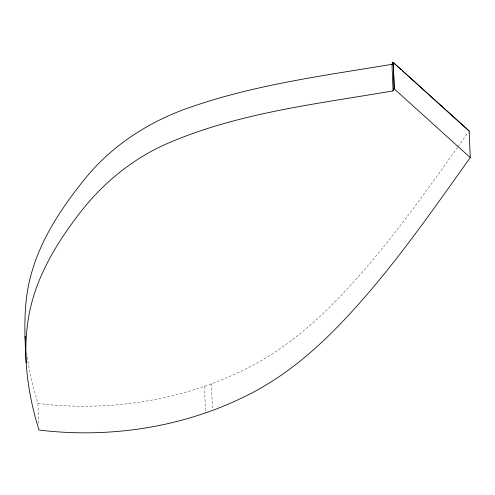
<?xml version="1.0" encoding="UTF-8"?>
<svg xmlns="http://www.w3.org/2000/svg" width="495" height="495" viewBox="0 0 495 495"><rect width="100%" height="100%" fill="white"/><g stroke="black" fill="none" stroke-linecap="round" stroke-linejoin="round"><path stroke-width="0.37" stroke-dasharray="2.48 1.86" d="M457.535 147.343C419.308 201.063 380.804 255.104 334.49 302.278C310.192 326.929 283.152 349.21 252.487 365.508C187.129 400.065 111.078 412.329 37.892 403.462L32.794 385.277L29.019 368.045L26.6 352.477M457.986 146.718L468.289 132.27M211.427 383.755L212.435 408.858M204.472 386.335L205.543 412.917M37.892 403.462L38.752 424.877"/><path stroke-width="0.74" d="M401.272 69.863L392.714 62.153L391.99 64.307L393.055 90.888C316.28 104.105 237.043 112.829 165.07 144.503C129.882 160.442 99.656 186.009 76.768 217.008C53.441 247.816 33.388 282.62 27.949 321.453C22.523 357.897 28.221 395.084 38.963 430.044C112.142 438.904 188.199 426.647 253.558 392.089C284.223 375.792 311.256 353.51 335.554 328.859C386.57 276.891 428.064 216.668 470.25 157.596L469.18 131.014L393.191 62.308L394.255 88.89L470.25 157.596M393.055 90.888L394.082 87.862M391.99 64.307C321.001 76.119 248.688 85.4 180.898 110.663C144.627 124.647 111.375 146.879 86.489 176.938C63.626 205.06 42.496 235.812 32.156 270.926C22.956 300.706 24.434 332.182 26.155 362.878M402.416 70.89L469.18 131.014M392.714 62.153L393.333 66.565M25.084 336.297L25.486 340.709M393.191 62.308L394.255 88.89"/></g></svg>
